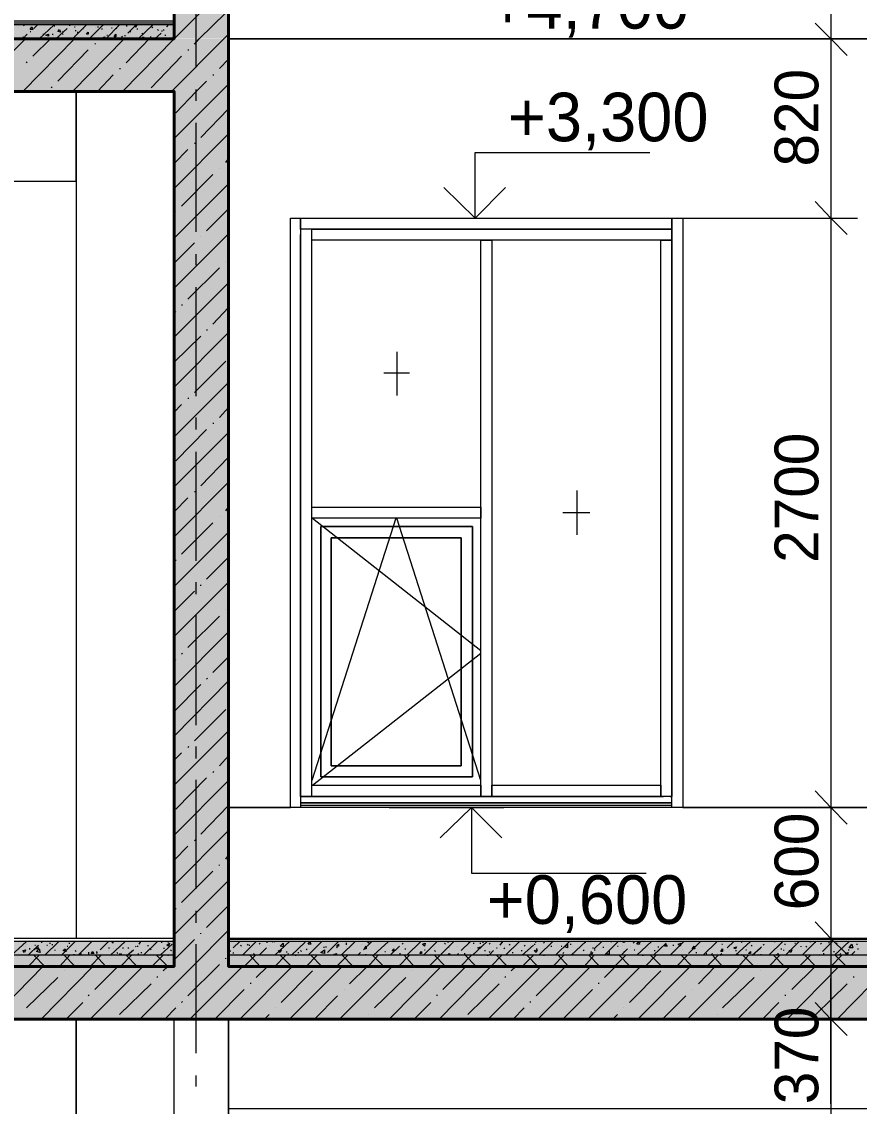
# Model space of a CAD drawing. Header units: millimetres. Extents: x -135211 to 49383, y -8033 to 228499.
# Drawn here: x -78347 to -74508, y 47885 to 52855 of the extents above; entities that cross this region are included whole.
import ezdxf

# ---------------------------------------------------------------- set-up
doc = ezdxf.new("R2010")
doc.units = ezdxf.units.MM
doc.layers.add('PDF _Геометрия', color=7, linetype='Continuous', true_color=0x1d1d1d)
doc.layers.add('PDF _Сплошная заливка', color=7, linetype='Continuous', true_color=0xffffff)
doc.layers.add('PDF _Текст', color=7, linetype='Continuous')

msp = doc.modelspace()

# ---------------------------------------------------------------- hatches: boundary and pattern name
at = {"layer": 'PDF _Сплошная заливка', "transparency": 33554559}
h = msp.add_hatch(color=256, dxfattribs=at)
h.paths.add_polyline_path([(-77648.6, 52776.8), (-77398.8, 52776.8), (-77398.8, 53356.7), (-77648.6, 53356.7)])
h.paths.add_polyline_path([(-77398.8, 52535.5), (-77648.6, 52535.5), (-77648.6, 48526.8), (-77398.8, 48526.8)])
h = msp.add_hatch(color=256, dxfattribs=at)
h.paths.add_polyline_path([(-77398.8, 52535.5), (-77398.8, 52776.4), (-103546, 52776.4), (-103546, 52535.5)])
h.paths.add_polyline_path([(146.8, 52535.5), (146.8, 52776.4), (-22999.7, 52776.4), (-22999.7, 52535.5)])
h.paths.add_polyline_path([(-23351, 52535.5), (-23351, 52776.4), (-26352.2, 52776.4), (-26352.2, 52535.5)])
h.paths.add_polyline_path([(-26398.8, 52535.5), (-26398.8, 52776.4), (-44097.3, 52776.4), (-44097.3, 52535.5)])
h.paths.add_polyline_path([(-45350.3, 52535.5), (-45350.3, 52776.4), (-50899.8, 52776.4), (-50899.8, 52535.5)])
h = msp.add_hatch(color=256, dxfattribs=at)
h.paths.add_polyline_path([(-65546.2, 48285.5), (-65546.2, 48526.4), (-101294, 48526.4), (-101294, 48285.5)])
h.paths.add_polyline_path([(146.8, 48285.5), (146.8, 48526.4), (-22999.7, 48526.4), (-22999.7, 48285.5)])
h.paths.add_polyline_path([(-23351, 48285.5), (-23351, 48526.4), (-26352.2, 48526.4), (-26352.2, 48285.5)])
h.paths.add_polyline_path([(-26398.8, 48285.5), (-26398.8, 48526.4), (-44097.3, 48526.4), (-44097.3, 48285.5)])
h.paths.add_polyline_path([(-45350.3, 48285.5), (-45350.3, 48526.4), (-50899.8, 48526.4), (-50899.8, 48285.5)])
h.paths.add_polyline_path([(-50950.6, 48285.5), (-50950.6, 48526.4), (-65296.5, 48526.4), (-65296.5, 48285.5)])

# ---------------------------------------------------------------- linework, layer by layer
at = {"layer": 'PDF _Геометрия', "color": 7, "lineweight": 9}
for points in [[(-74638.9, 53716.5), (-74638.9, 53356.7), (-74638.9, 52776.8), (-74638.9, 51955.6), (-74638.9, 49254.9), (-74638.9, 48653.8), (-74638.9, 48285.5), (-74638.9, 45034.5)], [(-77398.8, 53356.7), (-77398.8, 48653.8)], [(-77547, 52645.6), (-77547, 53145.1)], [(-77648.6, 52848.8), (-95546, 52848.8), (-103296.8, 52848.8)], [(-77648.6, 52840.3), (-95546, 52840.3), (-103296.8, 52840.3)], [(-72446.1, 52776.8), (-72446.1, 48653.8), (-72446.1, 49254.9), (-77398.8, 49254.9)], [(-77398.8, 52611.7), (-77398.8, 52535.5), (-77398.8, 52611.7), (-77398.8, 52535.5), (-77398.8, 52611.7), (-77398.8, 49254.9), (-77115.2, 49254.9), (-77115.2, 51955.6), (-75316.2, 51955.6), (-75316.2, 49254.9), (-74245.2, 49254.9), (-74245.2, 51955.6), (-72446.1, 51955.6), (-72446.1, 52776.8), (-77398.8, 52776.8)], [(-74533, 52776.8), (-74638.9, 52776.8), (-74757.4, 52776.8)], [(-78097.3, 52535.5), (-78097.3, 48653.8)], [(-77648.6, 52535.5), (-77745.9, 52535.5)], [(-77547, 52493.2), (-77547, 52544)], [(-77547, 51892.1), (-77547, 52391.6)], [(-76603, 51955.6), (-76395.6, 51955.6), (-76268.6, 51955.6), (-76268.6, 52256.1), (-75468.6, 52256.1)], [(-75375.4, 49305.7), (-75367, 49305.7), (-75417.8, 49305.7), (-75417.8, 50605.2), (-75417.8, 51854), (-75367, 51854), (-75367, 50605.2), (-75367, 49305.7), (-77068.7, 49305.7), (-77068.7, 50605.2), (-77068.7, 49331.1), (-77068.7, 49254.9), (-77115.2, 49254.9), (-77115.2, 49331.1), (-77115.2, 50605.2), (-77115.2, 51879.4), (-77115.2, 51955.6), (-77068.7, 51955.6), (-77068.7, 51879.4), (-77068.7, 50605.2), (-77068.7, 51879.4)], [(-76421, 51955.6), (-76120.5, 51955.6)], [(-75316.2, 51955.6), (-74638.9, 51955.6), (-74516.1, 51955.6)], [(-77017.9, 51896.3), (-77017.9, 51904.8)], [(-77056, 49305.7), (-77068.7, 49305.7), (-77017.9, 49305.7), (-77017.9, 50605.2), (-77017.9, 51879.4)], [(-77026.3, 49305.7), (-77017.9, 49305.7), (-76243.2, 49305.7), (-76243.2, 50605.2), (-76243.2, 51854), (-76192.4, 51854), (-76192.4, 50605.2), (-76192.4, 49305.7), (-76192.4, 49356.5), (-75417.8, 49356.5), (-75417.8, 49305.7), (-76192.4, 49305.7), (-75417.8, 49305.7), (-75405.1, 49305.7)], [(-77547, 51739.7), (-77547, 51790.5)], [(-77547, 51138.6), (-77547, 51638.1)], [(-76628.4, 51341.8), (-76628.4, 51142.8)], [(-76569.2, 51244.4), (-76687.7, 51244.4)], [(-77547, 50986.2), (-77547, 51041.2)], [(-77547, 50385.1), (-77547, 50884.6)], [(-75803, 50706.8), (-75803, 50503.6)], [(-75743.7, 50605.2), (-75866.5, 50605.2)], [(-76632.7, 50579.8), (-77017.9, 49377.6)], [(-77013.6, 50579.8), (-76243.2, 49974.5)], [(-76243.2, 49377.6), (-76628.4, 50579.8)], [(-77547, 50232.7), (-77547, 50287.8)], [(-77547, 49631.6), (-77547, 50135.4)], [(-77013.6, 49356.5), (-76243.2, 49961.8)], [(-77547, 49479.2), (-77547, 49534.3)], [(-77547, 48882.4), (-77547, 49381.9)], [(-76230.5, 49305.7), (-76243.2, 49305.7), (-76192.4, 49305.7), (-76200.9, 49305.7)], [(-75367, 49263.4), (-77068.7, 49263.4)], [(-75367, 49254.9), (-77068.7, 49254.9)], [(-76662.3, 49254.9), (-76378.7, 49254.9), (-76285.5, 49254.9), (-76285.5, 48954.3), (-75485.5, 48954.3)], [(-76437.9, 49254.9), (-76137.4, 49254.9)], [(-74533, 49254.9), (-74638.9, 49254.9), (-74757.4, 49254.9)], [(-77547, 48725.8), (-77547, 48780.8)], [(-74533, 48653.8), (-74638.9, 48653.8), (-74757.4, 48653.8)], [(-77648.6, 48641.1), (-91397.6, 48641.1), (-98644.6, 48641.1), (-98695.4, 48641.1)], [(-77547, 48128.9), (-77547, 48628.4)], [(-68898.8, 48649.6), (-77398.8, 48649.6)], [(-68898.8, 48641.1), (-77398.8, 48641.1)], [(-77648.6, 48577.6), (-91397.6, 48577.6), (-98644.6, 48577.6), (-98695.4, 48577.6), (-100994, 48577.6), (-101336.8, 48577.6)], [(-68898.8, 48577.6), (-77398.8, 48577.6)], [(-74638.9, 47896.1), (-74638.9, 48336.3), (-74638.9, 48471.8)], [(-79968.3, 48285.5), (-80268.9, 48285.5), (-80666.8, 48285.5), (-80281.6, 48285.5), (-82897.6, 48285.5), (-82897.6, 48056.9), (-81996, 48056.9), (-81996, 47557.4), (-82897.6, 47557.4), (-82897.6, 45157.3), (-79968.3, 45157.3), (-79968.3, 48285.5), (-79718.6, 48285.5), (-78097.3, 48285.5), (-78097.3, 45157.3), (-79718.6, 45157.3), (-79968.3, 45157.3)], [(-77648.6, 45157.3), (-78097.3, 45157.3), (-78097.3, 48285.5)], [(-77648.6, 48285.5), (-77398.8, 48285.5), (-77398.8, 47633.6), (-77648.6, 47633.6), (-77648.6, 48285.5), (-77745.9, 48285.5)], [(-77398.8, 47633.6), (-77398.8, 48285.5), (-77398.8, 45157.3), (-72395.3, 45157.3), (-72395.3, 47515.1)], [(-77398.8, 48222), (-77398.8, 48285.5)], [(-74533, 48285.5), (-74638.9, 48285.5), (-74757.4, 48285.5)], [(-77547, 47976.5), (-77547, 48027.3)]]:
    msp.add_lwpolyline(points, dxfattribs=at)
at = {"layer": 'PDF _Геометрия', "color": 7, "lineweight": 40}
for points in [[(-77648.6, 53356.7), (-77648.6, 52776.8), (-103296.8, 52776.8), (-103296.8, 53454.1)], [(-65546.2, 48526.8), (-77398.8, 48526.8), (-77398.8, 52535.5), (-77398.8, 52776.8), (-77398.8, 53356.7)], [(-98445.7, 52535.5), (-77648.6, 52535.5), (-77648.6, 48526.8), (-101294.5, 48526.8)], [(-101044.8, 48285.5), (-65546.2, 48285.5)]]:
    msp.add_lwpolyline(points, dxfattribs=at)
at = {"layer": 'PDF _Геометрия', "color": 7, "lineweight": 9}
for points in [[(-77398.8, 52776.8), (-69398.3, 52776.8), (-69398.3, 53356.7), (-77398.8, 53356.7)], [(-95546, 52776.8), (-77648.6, 52776.8), (-77648.6, 52840.3), (-77648.6, 52848.8), (-77648.6, 52857.2), (-95546, 52857.2), (-95546, 52848.8), (-95546, 52840.3)], [(-82897.6, 52124.9), (-78097.3, 52124.9), (-78097.3, 52535.5), (-82897.6, 52535.5)], [(-77068.7, 51955.6), (-77043.3, 51955.6), (-76217.8, 51955.6), (-75392.4, 51955.6), (-75367, 51955.6), (-75367, 51904.8), (-75392.4, 51904.8), (-76217.8, 51904.8), (-75367, 51904.8), (-75367, 51854), (-76217.8, 51854), (-77017.9, 51854), (-77017.9, 51904.8), (-76217.8, 51904.8), (-77043.3, 51904.8), (-77068.7, 51904.8)], [(-75316.2, 49331.1), (-75316.2, 49254.9), (-75367, 49254.9), (-75367, 49331.1), (-75367, 50605.2), (-75367, 51879.4), (-75367, 51955.6), (-75316.2, 51955.6), (-75316.2, 51879.4), (-75316.2, 50605.2)], [(-77017.9, 50630.6), (-76243.2, 50630.6), (-76243.2, 50579.8), (-77017.9, 50579.8)], [(-76281.3, 50541.7), (-76975.5, 50541.7), (-76975.5, 49394.6), (-76281.3, 49394.6)], [(-76975.5, 50541.7), (-76281.3, 50541.7), (-76281.3, 49394.6), (-76975.5, 49394.6)], [(-76929, 50490.9), (-76929, 49445.4), (-76332.1, 49445.4), (-76332.1, 50490.9)], [(-76332.1, 50490.9), (-76332.1, 49445.4), (-76929, 49445.4), (-76929, 50490.9)], [(-77017.9, 49356.5), (-76243.2, 49356.5), (-76243.2, 49305.7), (-77017.9, 49305.7)], [(-77068.7, 49276.1), (-75367, 49276.1), (-77068.7, 49276.1), (-75367, 49276.1)], [(-91397.6, 48526.8), (-77648.6, 48526.8), (-77648.6, 48577.6), (-77648.6, 48641.1), (-77648.6, 48653.8), (-91397.6, 48653.8), (-91397.6, 48641.1), (-91397.6, 48577.6)], [(-77398.8, 48526.8), (-68898.8, 48526.8), (-68898.8, 48577.6), (-68898.8, 48641.1), (-68898.8, 48649.6), (-68898.8, 48653.8), (-77398.8, 48653.8), (-77398.8, 48649.6), (-77398.8, 48641.1), (-77398.8, 48577.6)], [(-77398.8, 47874.9), (-72395.3, 47874.9), (-72395.3, 48285.5), (-77398.8, 48285.5)]]:
    msp.add_lwpolyline(points, close=True, dxfattribs=at)
at = {"layer": 'PDF _Геометрия', "lineweight": 9}
for points in [[(-77885.6, 52535.5), (-77648.6, 52776.8), (-77398.8, 53026.6)], [(-77555.5, 52751.4), (-77534.3, 52776.8), (-77411.5, 52895.3)], [(-78338.6, 52836.1), (-78334.3, 52840.3)], [(-78292, 52823.4), (-78275.1, 52840.3)], [(-78292, 52840.3), (-78292, 52840.3)], [(-78266.6, 52776.8), (-78198.9, 52840.3)], [(-78198.9, 52836.1), (-78194.7, 52836.1)], [(-78126.9, 52836.1), (-78126.9, 52840.3)], [(-78114.2, 52776.8), (-78050.7, 52840.3)], [(-78105.8, 52831.8), (-78101.5, 52831.8)], [(-78038, 52776.8), (-77974.5, 52840.3)], [(-78008.4, 52827.6), (-78008.4, 52827.6)], [(-77999.9, 52831.8), (-77995.7, 52831.8)], [(-77974.5, 52836.1), (-77974.5, 52836.1)], [(-77961.8, 52776.8), (-77898.3, 52840.3)], [(-77936.4, 52827.6), (-77932.2, 52827.6)], [(-77915.3, 52827.6), (-77911, 52823.4)], [(-77868.7, 52836.1), (-77864.5, 52836.1)], [(-77860.2, 52802.2), (-77822.1, 52840.3), (-77830.6, 52836.1), (-77822.1, 52831.8), (-77817.9, 52840.3)], [(-77813.7, 52776.8), (-77745.9, 52840.3)], [(-77758.6, 52840.3), (-77758.6, 52840.3)], [(-77750.2, 52831.8), (-77745.9, 52827.6)], [(-77682.5, 52831.8), (-77674, 52840.3)], [(-77665.5, 52836.1), (-77665.5, 52836.1)], [(-78342.8, 52776.8), (-78321.6, 52798)], [(-78342.8, 52785.3), (-78338.6, 52785.3)], [(-78308.9, 52810.7), (-78304.7, 52810.7)], [(-78308.9, 52781), (-78304.7, 52776.8)], [(-78249.7, 52798), (-78245.5, 52798)], [(-78207.4, 52798), (-78203.1, 52798)], [(-78203.1, 52793.7), (-78203.1, 52793.7)], [(-78190.4, 52776.8), (-78139.6, 52823.4)], [(-78160.8, 52806.4), (-78156.6, 52810.7)], [(-78160.8, 52798), (-78156.6, 52798)], [(-78101.5, 52814.9), (-78097.3, 52814.9)], [(-78093.1, 52806.4), (-78088.8, 52806.4)], [(-78067.7, 52823.4), (-78063.4, 52823.4)], [(-77978.8, 52819.1), (-77978.8, 52823.4)], [(-77978.8, 52776.8), (-77974.5, 52776.8), (-77978.8, 52781), (-77966.1, 52785.3), (-77970.3, 52776.8)], [(-77957.6, 52793.7), (-77953.4, 52793.7)], [(-77889.9, 52785.3), (-77885.6, 52789.5)], [(-77872.9, 52789.5), (-77872.9, 52793.7)], [(-77851.8, 52810.7), (-77847.5, 52810.7)], [(-77817.9, 52823.4), (-77817.9, 52819.1)], [(-77805.2, 52781), (-77801, 52781)], [(-77796.7, 52798), (-77792.5, 52802.2)], [(-77792.5, 52776.8), (-77796.7, 52776.8), (-77788.3, 52785.3), (-77788.3, 52776.8)], [(-77758.6, 52785.3), (-77754.4, 52785.3)], [(-77737.5, 52776.8), (-77707.9, 52802.2)], [(-77724.8, 52819.1), (-77720.6, 52814.9)], [(-77703.6, 52810.7), (-77703.6, 52814.9)], [(-77695.2, 52814.9), (-77695.2, 52819.1)], [(-77690.9, 52793.7), (-77686.7, 52793.7)], [(-77661.3, 52535.5), (-77420, 52776.8), (-77398.8, 52798)], [(-77661.3, 52776.8), (-77648.6, 52789.5)], [(-78571.4, 52535.5), (-78330.1, 52776.8)], [(-78342.8, 52535.5), (-78105.8, 52776.8)], [(-78317.4, 52776.8), (-78313.2, 52776.8)], [(-78296.2, 52696.4), (-78215.8, 52776.8)], [(-78114.2, 52535.5), (-77877.2, 52776.8)], [(-78059.2, 52776.8), (-78059.2, 52776.8)], [(-78012.6, 52751.4), (-78008.4, 52755.6)], [(-77889.9, 52776.8), (-77885.6, 52776.8)], [(-77868.7, 52666.7), (-77762.9, 52776.8)], [(-78182, 52582.1), (-78042.3, 52726)], [(-77754.4, 52552.5), (-77614.7, 52696.4)], [(-77585.1, 52726), (-77580.9, 52726)], [(-77441.2, 52641.3), (-77398.8, 52683.7)], [(-78325.9, 52666.7), (-78321.6, 52671)], [(-77898.3, 52641.3), (-77894.1, 52641.3)], [(-77999.9, 52535.5), (-77928, 52611.7)], [(-77640.1, 52438.2), (-77547, 52535.5), (-77500.4, 52582.1)], [(-77470.8, 52611.7), (-77466.6, 52611.7)], [(-78211.6, 52552.5), (-78207.4, 52556.7)], [(-77648.6, 52319.6), (-77432.7, 52535.5), (-77398.8, 52569.4)], [(-77525.8, 52323.9), (-77398.8, 52455.1)], [(-77648.6, 52091), (-77398.8, 52340.8)], [(-77555.5, 52298.5), (-77551.2, 52298.5)], [(-77648.6, 52205.3), (-77585.1, 52268.8)], [(-77441.2, 52184.2), (-77441.2, 52184.2)], [(-77411.5, 52209.6), (-77398.8, 52226.5)], [(-77614.7, 52010.6), (-77470.8, 52154.5)], [(-77648.6, 51862.5), (-77398.8, 52112.2)], [(-77640.1, 51985.2), (-77640.1, 51985.2)], [(-77500.4, 51896.3), (-77398.8, 51997.9)], [(-77648.6, 51633.9), (-77398.8, 51883.6)], [(-77648.6, 51748.2), (-77555.5, 51841.3)], [(-77525.8, 51870.9), (-77525.8, 51870.9)], [(-77411.5, 51756.6), (-77411.5, 51756.6)], [(-77585.1, 51583.1), (-77441.2, 51727)], [(-77648.6, 51409.5), (-77398.8, 51659.3)], [(-77614.7, 51557.7), (-77610.5, 51557.7)], [(-77470.8, 51468.8), (-77398.8, 51545)], [(-77648.6, 51519.6), (-77640.1, 51528)], [(-77500.4, 51443.4), (-77496.2, 51443.4)], [(-77648.6, 51180.9), (-77398.8, 51430.7)], [(-77648.6, 51295.2), (-77525.8, 51413.8)], [(-77555.5, 51155.5), (-77411.5, 51299.5)], [(-77648.6, 50952.4), (-77398.8, 51202.1)], [(-77648.6, 51066.6), (-77614.7, 51100.5)], [(-77585.1, 51130.1), (-77580.9, 51130.1)], [(-77441.2, 51041.2), (-77398.8, 51087.8)], [(-77470.8, 51015.8), (-77466.6, 51015.8)], [(-77648.6, 50723.8), (-77398.8, 50973.5)], [(-77640.1, 50842.3), (-77500.4, 50986.2)], [(-77525.8, 50728), (-77398.8, 50859.2)], [(-77648.6, 50495.2), (-77398.8, 50744.9)], [(-77555.5, 50702.6), (-77551.2, 50702.6)], [(-77648.6, 50609.5), (-77585.1, 50673)], [(-77411.5, 50613.7), (-77398.8, 50630.6)], [(-77614.7, 50414.8), (-77470.8, 50558.7)], [(-77441.2, 50588.3), (-77441.2, 50588.3)], [(-77648.6, 50266.6), (-77398.8, 50516.3)], [(-77500.4, 50300.5), (-77398.8, 50402.1)], [(-77640.1, 50385.1), (-77640.1, 50389.4)], [(-77648.6, 50038), (-77398.8, 50287.8)], [(-77648.6, 50152.3), (-77555.5, 50245.4)], [(-77525.8, 50270.8), (-77525.8, 50275.1)], [(-77411.5, 50160.8), (-77411.5, 50160.8)], [(-77585.1, 49987.2), (-77441.2, 50131.1)], [(-77648.6, 49809.4), (-77398.8, 50059.2)], [(-77614.7, 49957.6), (-77610.5, 49961.8)], [(-77470.8, 49872.9), (-77398.8, 49944.9)], [(-77648.6, 49923.7), (-77640.1, 49932.2)], [(-77500.4, 49843.3), (-77496.2, 49847.5)], [(-77648.6, 49580.8), (-77398.8, 49834.8)], [(-77648.6, 49695.1), (-77525.8, 49817.9)], [(-77555.5, 49559.7), (-77411.5, 49703.6)], [(-77648.6, 49356.5), (-77398.8, 49606.2)], [(-77648.6, 49470.8), (-77614.7, 49504.6)], [(-77585.1, 49530), (-77580.9, 49534.3)], [(-77441.2, 49445.4), (-77398.8, 49491.9)], [(-77470.8, 49415.7), (-77466.6, 49420)], [(-77648.6, 49127.9), (-77398.8, 49377.6)], [(-77640.1, 49246.4), (-77500.4, 49390.3)], [(-77525.8, 49132.1), (-77398.8, 49263.4)], [(-77648.6, 48899.3), (-77398.8, 49149.1)], [(-77555.5, 49102.5), (-77551.2, 49106.7)], [(-77648.6, 49013.6), (-77585.1, 49077.1)], [(-77411.5, 49017.8), (-77398.8, 49034.8)], [(-77614.7, 48818.9), (-77470.8, 48962.8)], [(-77441.2, 48988.2), (-77441.2, 48992.4)], [(-77648.6, 48670.7), (-77398.8, 48920.5)], [(-77500.4, 48704.6), (-77398.8, 48806.2)], [(-77640.1, 48789.3), (-77640.1, 48793.5)], [(-77805.2, 48285.5), (-77563.9, 48526.8), (-77398.8, 48691.9)], [(-77525.8, 48675), (-77525.8, 48679.2)], [(-78393.6, 48577.6), (-78325.9, 48641.1)], [(-78330.1, 48615.7), (-78330.1, 48615.7)], [(-78325.9, 48628.4), (-78325.9, 48628.4)], [(-78317.4, 48577.6), (-78270.8, 48624.2)], [(-78292, 48607.2), (-78287.8, 48603)], [(-78287.8, 48624.2), (-78283.5, 48624.2)], [(-78258.2, 48636.9), (-78253.9, 48636.9)], [(-78241.2, 48577.6), (-78177.7, 48641.1)], [(-78232.8, 48624.2), (-78228.5, 48624.2)], [(-78220.1, 48632.6), (-78215.8, 48632.6)], [(-78220.1, 48619.9), (-78220.1, 48619.9)], [(-78207.4, 48628.4), (-78207.4, 48624.2)], [(-78194.7, 48603), (-78194.7, 48598.8)], [(-78165, 48577.6), (-78101.5, 48641.1)], [(-78139.6, 48619.9), (-78135.4, 48619.9)], [(-78131.2, 48632.6), (-78126.9, 48632.6)], [(-78088.8, 48577.6), (-78025.3, 48641.1)], [(-78042.3, 48615.7), (-78042.3, 48615.7)], [(-77987.2, 48603), (-77949.1, 48641.1)], [(-77949.1, 48611.5), (-77944.9, 48611.5)], [(-77940.7, 48577.6), (-77872.9, 48641.1)], [(-77936.4, 48641.1), (-77936.4, 48641.1)], [(-77936.4, 48641.1), (-77928, 48632.6), (-77928, 48641.1)], [(-77928, 48607.2), (-77928, 48607.2)], [(-77885.6, 48611.5), (-77881.4, 48611.5)], [(-77864.5, 48577.6), (-77834.8, 48603)], [(-77860.2, 48611.5), (-77856, 48611.5)], [(-77851.8, 48607.2), (-77851.8, 48607.2)], [(-77826.4, 48615.7), (-77822.1, 48619.9)], [(-77817.9, 48619.9), (-77813.7, 48619.9)], [(-77809.4, 48628.4), (-77801, 48641.1)], [(-77788.3, 48577.6), (-77724.8, 48641.1)], [(-77767.1, 48619.9), (-77767.1, 48624.2)], [(-77758.6, 48607.2), (-77754.4, 48603)], [(-77712.1, 48577.6), (-77657.1, 48628.4)], [(-77707.9, 48636.9), (-77703.6, 48636.9)], [(-77695.2, 48611.5), (-77695.2, 48607.2)], [(-77678.2, 48636.9), (-77674, 48636.9)], [(-77665.5, 48603), (-77661.3, 48598.8)], [(-77648.6, 48556.4), (-77555.5, 48649.6)], [(-77377.7, 48611.5), (-77348, 48641.1)], [(-77343.8, 48624.2), (-77339.6, 48619.9)], [(-77335.3, 48577.6), (-77271.8, 48641.1)], [(-77314.2, 48624.2), (-77309.9, 48628.4)], [(-77305.7, 48624.2), (-77301.5, 48624.2)], [(-77259.1, 48628.4), (-77254.9, 48632.6)], [(-77259.1, 48577.6), (-77225.3, 48611.5)], [(-77238, 48641.1), (-77238, 48641.1)], [(-77225.3, 48636.9), (-77221, 48636.9)], [(-77212.6, 48624.2), (-77212.6, 48624.2)], [(-77199.9, 48636.9), (-77195.7, 48641.1)], [(-77191.4, 48641.1), (-77187.2, 48641.1)], [(-77187.2, 48581.8), (-77187.2, 48577.6), (-77119.5, 48641.1)], [(-77149.1, 48641.1), (-77149.1, 48641.1)], [(-77149.1, 48641.1), (-77149.1, 48641.1)], [(-77111, 48577.6), (-77047.5, 48636.9)], [(-77043.3, 48603), (-77039, 48607.2)], [(-77034.8, 48577.6), (-76971.3, 48641.1)], [(-76962.8, 48615.7), (-76962.8, 48611.5)], [(-76954.4, 48615.7), (-76950.1, 48615.7)], [(-76945.9, 48590.3), (-76895.1, 48641.1)], [(-76903.6, 48611.5), (-76899.3, 48615.7)], [(-76882.4, 48577.6), (-76818.9, 48641.1)], [(-76861.2, 48632.6), (-76857, 48632.6)], [(-76861.2, 48628.4), (-76857, 48628.4)], [(-76857, 48619.9), (-76857, 48619.9)], [(-76789.3, 48628.4), (-76789.3, 48628.4)], [(-76780.8, 48603), (-76776.6, 48607.2), (-76768.1, 48619.9), (-76768.1, 48607.2), (-76776.6, 48607.2)], [(-76763.9, 48619.9), (-76742.7, 48641.1)], [(-76763.9, 48641.1), (-76755.4, 48632.6), (-76755.4, 48641.1)], [(-76734.2, 48577.6), (-76666.5, 48641.1)], [(-76658.1, 48577.6), (-76615.7, 48619.9)], [(-76603, 48628.4), (-76598.8, 48632.6)], [(-76590.3, 48607.2), (-76586.1, 48607.2)], [(-76581.9, 48577.6), (-76518.4, 48641.1)], [(-76505.7, 48577.6), (-76442.2, 48641.1)], [(-76501.4, 48603), (-76497.2, 48603)], [(-76497.2, 48619.9), (-76497.2, 48619.9)], [(-76480.3, 48526.8), (-76429.5, 48577.6), (-76366, 48641.1)], [(-76454.9, 48607.2), (-76454.9, 48607.2)], [(-76408.3, 48628.4), (-76404.1, 48632.6)], [(-76395.6, 48641.1), (-76391.4, 48636.9)], [(-76391.4, 48615.7), (-76387.1, 48615.7)], [(-76349, 48615.7), (-76349, 48615.7)], [(-76332.1, 48598.8), (-76289.8, 48641.1)], [(-76298.2, 48636.9), (-76298.2, 48632.6)], [(-76281.3, 48577.6), (-76213.6, 48641.1)], [(-76277.1, 48632.6), (-76272.8, 48632.6)], [(-76247.4, 48632.6), (-76243.2, 48632.6)], [(-76234.7, 48636.9), (-76230.5, 48636.9)], [(-76205.1, 48632.6), (-76200.9, 48628.4)], [(-76171.2, 48611.5), (-76167, 48611.5)], [(-76154.3, 48624.2), (-76141.6, 48641.1)], [(-76137.4, 48607.2), (-76133.1, 48611.5)], [(-76128.9, 48577.6), (-76065.4, 48641.1)], [(-76112, 48628.4), (-76107.8, 48624.2)], [(-76099.3, 48611.5), (-76099.3, 48611.5)], [(-76052.7, 48577.6), (-76001.9, 48624.2)], [(-76044.3, 48619.9), (-76040, 48624.2)], [(-76014.6, 48624.2), (-76014.6, 48624.2)], [(-75997.7, 48628.4), (-75993.5, 48628.4)], [(-75993.5, 48636.9), (-75989.2, 48641.1)], [(-75989.2, 48607.2), (-75985, 48607.2)], [(-75976.5, 48577.6), (-75913, 48641.1)], [(-75955.4, 48632.6), (-75951.1, 48636.9)], [(-75921.5, 48619.9), (-75917.3, 48619.9)], [(-75900.3, 48577.6), (-75836.8, 48641.1)], [(-75874.9, 48619.9), (-75870.7, 48619.9)], [(-75832.6, 48628.4), (-75828.4, 48628.4)], [(-75828.4, 48577.6), (-75760.6, 48641.1)], [(-75824.1, 48615.7), (-75824.1, 48615.7)], [(-75773.3, 48598.8), (-75769.1, 48603)], [(-75764.9, 48636.9), (-75760.6, 48636.9)], [(-75731, 48611.5), (-75726.8, 48611.5)], [(-75722.5, 48607.2), (-75688.7, 48641.1)], [(-75722.5, 48603), (-75718.3, 48603)], [(-75680.2, 48611.5), (-75680.2, 48615.7)], [(-75676, 48577.6), (-75612.5, 48641.1)], [(-75646.3, 48641.1), (-75642.1, 48641.1)], [(-75642.1, 48641.1), (-75642.1, 48641.1)], [(-75633.6, 48607.2), (-75633.6, 48607.2)], [(-75616.7, 48619.9), (-75612.5, 48619.9)], [(-75599.8, 48577.6), (-75570.2, 48607.2)], [(-75595.5, 48641.1), (-75587.1, 48636.9), (-75582.9, 48641.1)], [(-75591.3, 48624.2), (-75591.3, 48624.2)], [(-75557.5, 48619.9), (-75557.5, 48619.9)], [(-75544.8, 48632.6), (-75536.3, 48641.1)], [(-75540.5, 48603), (-75536.3, 48603)], [(-75527.8, 48577.6), (-75460.1, 48641.1)], [(-75515.1, 48641.1), (-75510.9, 48636.9)], [(-75498.2, 48636.9), (-75498.2, 48636.9)], [(-75472.8, 48611.5), (-75472.8, 48611.5)], [(-75451.6, 48577.6), (-75392.4, 48632.6)], [(-75430.5, 48615.7), (-75426.2, 48615.7)], [(-75375.4, 48577.6), (-75311.9, 48641.1)], [(-75362.7, 48624.2), (-75358.5, 48624.2)], [(-75320.4, 48603), (-75320.4, 48603)], [(-75290.8, 48586.1), (-75235.7, 48641.1)], [(-75248.4, 48641.1), (-75248.4, 48641.1)], [(-75227.3, 48615.7), (-75227.3, 48615.7)], [(-75223, 48577.6), (-75159.5, 48641.1)], [(-75138.4, 48628.4), (-75134.1, 48628.4)], [(-75113, 48611.5), (-75083.3, 48641.1)], [(-75104.5, 48603), (-75104.5, 48603)], [(-75074.9, 48577.6), (-75007.2, 48641.1)], [(-75049.5, 48636.9), (-75045.3, 48641.1)], [(-75028.3, 48603), (-75024.1, 48603)], [(-75002.9, 48624.2), (-74998.7, 48619.9)], [(-74998.7, 48577.6), (-74960.6, 48611.5), (-74956.4, 48615.7)], [(-74947.9, 48624.2), (-74943.7, 48628.4)], [(-74931, 48641.1), (-74931, 48641.1)], [(-74922.5, 48577.6), (-74859, 48641.1)], [(-74897.1, 48641.1), (-74897.1, 48636.9)], [(-74867.5, 48607.2), (-74863.2, 48607.2)], [(-74854.8, 48603), (-74854.8, 48598.8)], [(-74850.5, 48628.4), (-74846.3, 48628.4)], [(-74846.3, 48577.6), (-74782.8, 48641.1)], [(-74804, 48632.6), (-74799.7, 48632.6)], [(-74799.7, 48641.1), (-74799.7, 48641.1)], [(-74774.3, 48615.7), (-74774.3, 48619.9)], [(-74770.1, 48577.6), (-74706.6, 48641.1)], [(-74753.2, 48619.9), (-74748.9, 48615.7)], [(-74736.2, 48641.1), (-74727.8, 48641.1)], [(-74727.8, 48641.1), (-74727.8, 48641.1)], [(-74710.8, 48636.9), (-74706.6, 48636.9)], [(-74685.4, 48628.4), (-74681.2, 48632.6)], [(-74677, 48594.5), (-74630.4, 48641.1)], [(-74647.3, 48636.9), (-74647.3, 48632.6)], [(-74621.9, 48577.6), (-74554.2, 48641.1)], [(-74613.5, 48632.6), (-74609.2, 48632.6)], [(-74558.4, 48603), (-74554.2, 48603)], [(-74520.4, 48628.4), (-74516.1, 48628.4)], [(-74516.1, 48607.2), (-74511.9, 48607.2)], [(-78317.4, 48526.8), (-78266.6, 48577.6)], [(-78241.2, 48526.8), (-78292, 48577.6)], [(-78173.5, 48526.8), (-78126.9, 48577.6)], [(-78101.5, 48526.8), (-78152.3, 48577.6)], [(-78152.3, 48577.6), (-78152.3, 48577.6)], [(-78110, 48581.8), (-78105.8, 48581.8)], [(-78101.5, 48598.8), (-78097.3, 48594.5)], [(-78076.1, 48577.6), (-78076.1, 48577.6)], [(-78076.1, 48577.6), (-78076.1, 48577.6)], [(-78042.3, 48590.3), (-78038, 48590.3)], [(-78042.3, 48586.1), (-78038, 48586.1)], [(-78033.8, 48526.8), (-77983, 48577.6)], [(-77961.8, 48526.8), (-78008.4, 48577.6)], [(-78004.2, 48594.5), (-78004.2, 48590.3)], [(-78004.2, 48586.1), (-77999.9, 48590.3)], [(-77949.1, 48598.8), (-77949.1, 48598.8)], [(-77911, 48590.3), (-77906.8, 48586.1)], [(-77898.3, 48577.6), (-77894.1, 48586.1), (-77889.9, 48577.6)], [(-77894.1, 48526.8), (-77843.3, 48577.6)], [(-77817.9, 48526.8), (-77868.7, 48577.6)], [(-77813.7, 48586.1), (-77813.7, 48581.8)], [(-77801, 48590.3), (-77796.7, 48590.3)], [(-77750.2, 48526.8), (-77699.4, 48577.6)], [(-77699.4, 48505.6), (-77678.2, 48526.8), (-77729, 48577.6)], [(-77720.6, 48581.8), (-77716.3, 48577.6)], [(-77678.2, 48577.6), (-77674, 48577.6)], [(-77411.5, 48560.7), (-77411.5, 48564.9)], [(-77390.4, 48594.5), (-77390.4, 48598.8)], [(-77377.7, 48590.3), (-77377.7, 48586.1)], [(-77326.9, 48526.8), (-77276.1, 48577.6)], [(-77254.9, 48526.8), (-77301.5, 48577.6)], [(-77284.5, 48586.1), (-77280.3, 48581.8)], [(-77225.3, 48577.6), (-77225.3, 48577.6)], [(-77187.2, 48526.8), (-77136.4, 48577.6)], [(-77170.3, 48577.6), (-77170.3, 48577.6)], [(-77111, 48526.8), (-77161.8, 48577.6)], [(-77132.2, 48590.3), (-77132.2, 48594.5)], [(-77127.9, 48586.1), (-77123.7, 48586.1)], [(-77094.1, 48577.6), (-77089.8, 48577.6)], [(-77081.4, 48590.3), (-77077.1, 48590.3)], [(-77068.7, 48598.8), (-77064.4, 48594.5)], [(-77043.3, 48526.8), (-76992.5, 48577.6)], [(-76971.3, 48526.8), (-77022.1, 48577.6)], [(-77013.6, 48598.8), (-77013.6, 48598.8)], [(-76958.6, 48577.6), (-76958.6, 48577.6)], [(-76903.6, 48526.8), (-76852.8, 48577.6)], [(-76827.4, 48526.8), (-76878.2, 48577.6)], [(-76806.2, 48577.6), (-76793.5, 48590.3)], [(-76772.3, 48581.8), (-76768.1, 48581.8)], [(-76759.6, 48526.8), (-76713.1, 48577.6)], [(-76687.7, 48526.8), (-76738.5, 48577.6)], [(-76683.4, 48594.5), (-76679.2, 48594.5)], [(-76679.2, 48577.6), (-76679.2, 48577.6)], [(-76620, 48526.8), (-76569.2, 48577.6)], [(-76615.7, 48586.1), (-76611.5, 48586.1)], [(-76548, 48526.8), (-76594.6, 48577.6)], [(-76556.5, 48581.8), (-76556.5, 48577.6)], [(-76454.9, 48598.8), (-76450.6, 48594.5)], [(-76404.1, 48526.8), (-76454.9, 48577.6)], [(-76433.7, 48285.5), (-76196.6, 48526.8), (-76145.8, 48577.6)], [(-76395.6, 48577.6), (-76387.1, 48586.1), (-76382.9, 48577.6)], [(-76349, 48581.8), (-76344.8, 48586.1)], [(-76336.3, 48526.8), (-76285.5, 48577.6)], [(-76319.4, 48586.1), (-76315.2, 48586.1)], [(-76264.4, 48526.8), (-76315.2, 48577.6)], [(-76306.7, 48577.6), (-76306.7, 48577.6)], [(-76226.3, 48598.8), (-76222, 48598.8)], [(-76213.6, 48577.6), (-76209.3, 48577.6)], [(-76205.1, 48577.6), (-76183.9, 48598.8)], [(-76205.1, 48594.5), (-76200.9, 48590.3)], [(-76120.5, 48526.8), (-76171.2, 48577.6)], [(-76099.3, 48590.3), (-76095.1, 48590.3)], [(-76057, 48598.8), (-76052.7, 48598.8)], [(-76052.7, 48526.8), (-76001.9, 48577.6)], [(-75980.8, 48526.8), (-76031.6, 48577.6)], [(-75955.4, 48577.6), (-75951.1, 48577.6)], [(-75913, 48526.8), (-75862.2, 48577.6)], [(-75841.1, 48526.8), (-75887.6, 48577.6)], [(-75866.5, 48586.1), (-75862.2, 48590.3)], [(-75824.1, 48586.1), (-75819.9, 48581.8)], [(-75769.1, 48526.8), (-75722.5, 48577.6)], [(-75697.1, 48526.8), (-75747.9, 48577.6), (-75752.2, 48577.6)], [(-75739.5, 48590.3), (-75735.2, 48594.5)], [(-75697.1, 48581.8), (-75697.1, 48581.8)], [(-75654.8, 48586.1), (-75650.6, 48586.1)], [(-75629.4, 48526.8), (-75578.6, 48577.6)], [(-75557.5, 48526.8), (-75608.2, 48577.6)], [(-75587.1, 48594.5), (-75582.9, 48594.5)], [(-75502.4, 48577.6), (-75498.2, 48577.6)], [(-75489.7, 48526.8), (-75438.9, 48577.6)], [(-75413.5, 48526.8), (-75464.3, 48577.6)], [(-75447.4, 48598.8), (-75443.2, 48598.8)], [(-75409.3, 48590.3), (-75409.3, 48590.3)], [(-75350, 48594.5), (-75350, 48594.5)], [(-75345.8, 48526.8), (-75295, 48577.6)], [(-75273.8, 48526.8), (-75324.6, 48577.6)], [(-75256.9, 48590.3), (-75252.7, 48590.3)], [(-75210.3, 48586.1), (-75206.1, 48586.1)], [(-75206.1, 48526.8), (-75155.3, 48577.6)], [(-75184.9, 48581.8), (-75180.7, 48586.1)], [(-75134.1, 48526.8), (-75180.7, 48577.6)], [(-75159.5, 48586.1), (-75159.5, 48586.1)], [(-75146.8, 48577.6), (-75138.4, 48586.1)], [(-75125.7, 48598.8), (-75125.7, 48598.8)], [(-75074.9, 48598.8), (-75070.6, 48598.8)], [(-75066.4, 48581.8), (-75062.2, 48581.8)], [(-75062.2, 48526.8), (-75015.6, 48577.6)], [(-75049.5, 48577.6), (-75045.3, 48581.8)], [(-74990.2, 48526.8), (-75041, 48577.6)], [(-74973.3, 48581.8), (-74969.1, 48577.6)], [(-74960.6, 48581.8), (-74956.4, 48581.8)], [(-74956.4, 48594.5), (-74956.4, 48594.5)], [(-74922.5, 48526.8), (-74871.7, 48577.6)], [(-74850.5, 48526.8), (-74901.3, 48577.6)], [(-74888.6, 48577.6), (-74880.2, 48586.1), (-74880.2, 48577.6)], [(-74875.9, 48577.6), (-74875.9, 48577.6)], [(-74782.8, 48526.8), (-74732, 48577.6)], [(-74706.6, 48526.8), (-74757.4, 48577.6)], [(-74693.9, 48577.6), (-74689.7, 48581.8)], [(-74672.7, 48586.1), (-74668.5, 48586.1)], [(-74638.9, 48526.8), (-74588.1, 48577.6)], [(-74626.2, 48594.5), (-74621.9, 48594.5)], [(-74566.9, 48526.8), (-74617.7, 48577.6)], [(-74596.5, 48581.8), (-74592.3, 48586.1)], [(-74545.7, 48577.6), (-74528.8, 48594.5)], [(-78486.7, 48285.5), (-78249.7, 48526.8)], [(-78258.2, 48285.5), (-78021.1, 48526.8)], [(-78152.3, 48505.6), (-78152.3, 48505.6)], [(-78033.8, 48285.5), (-77792.5, 48526.8)], [(-78012.6, 48421), (-77906.8, 48526.8)], [(-77585.1, 48391.3), (-77449.6, 48526.8), (-77441.2, 48535.3)], [(-77576.6, 48285.5), (-77335.3, 48526.8)], [(-77394.6, 48526.8), (-77398.8, 48526.8)], [(-77348, 48285.5), (-77106.8, 48526.8)], [(-77271.8, 48476), (-77221, 48526.8)], [(-77157.6, 48361.7), (-77013.6, 48505.6)], [(-77119.5, 48285.5), (-76878.2, 48526.8)], [(-76890.9, 48285.5), (-76649.6, 48526.8)], [(-76844.3, 48446.4), (-76763.9, 48526.8)], [(-76662.3, 48285.5), (-76425.2, 48526.8)], [(-76556.5, 48505.6), (-76556.5, 48505.6)], [(-76416.8, 48421), (-76310.9, 48526.8)], [(-76209.3, 48285.5), (-75968.1, 48526.8)], [(-76103.5, 48505.6), (-76082.4, 48526.8)], [(-75989.2, 48391.3), (-75853.8, 48526.8)], [(-75980.8, 48285.5), (-75739.5, 48526.8)], [(-75752.2, 48285.5), (-75510.9, 48526.8)], [(-75676, 48476), (-75625.2, 48526.8)], [(-75561.7, 48361.7), (-75417.8, 48505.6)], [(-75523.6, 48285.5), (-75282.3, 48526.8)], [(-75295, 48285.5), (-75053.7, 48526.8)], [(-75244.2, 48446.4), (-75168, 48526.8)], [(-75066.4, 48285.5), (-74825.1, 48526.8)], [(-74960.6, 48505.6), (-74960.6, 48505.6)], [(-74837.8, 48285.5), (-74600.8, 48526.8)], [(-74816.7, 48421), (-74710.8, 48526.8)], [(-74609.2, 48285.5), (-74372.2, 48526.8)], [(-78325.9, 48336.3), (-78182, 48476)], [(-77724.8, 48476), (-77724.8, 48480.2)], [(-76730, 48336.3), (-76586.1, 48476)], [(-76128.9, 48476), (-76128.9, 48480.2)], [(-75134.1, 48336.3), (-74990.2, 48476)], [(-74533, 48476), (-74533, 48480.2)], [(-77898.3, 48306.7), (-77754.4, 48446.4)], [(-77462.3, 48285.5), (-77326.9, 48421)], [(-77297.2, 48446.4), (-77297.2, 48450.6)], [(-76869.7, 48421), (-76869.7, 48421)], [(-76302.5, 48306.7), (-76158.5, 48446.4)], [(-75866.5, 48285.5), (-75731, 48421)], [(-75701.4, 48446.4), (-75701.4, 48450.6)], [(-75273.8, 48421), (-75273.8, 48421)], [(-74706.6, 48306.7), (-74562.7, 48446.4)], [(-78143.9, 48285.5), (-78067.7, 48361.7)], [(-78042.3, 48391.3), (-78038, 48395.6)], [(-77614.7, 48361.7), (-77610.5, 48365.9)], [(-77005.2, 48285.5), (-76899.3, 48391.3)], [(-76548, 48285.5), (-76471.8, 48361.7)], [(-76442.2, 48391.3), (-76442.2, 48395.6)], [(-76014.6, 48361.7), (-76014.6, 48365.9)], [(-75409.3, 48285.5), (-75303.5, 48391.3)], [(-74952.1, 48285.5), (-74875.9, 48361.7)], [(-74846.3, 48391.3), (-74846.3, 48395.6)], [(-77690.9, 48285.5), (-77640.1, 48336.3)], [(-77233.7, 48285.5), (-77212.6, 48306.7)], [(-77183, 48336.3), (-77183, 48336.3)], [(-76755.4, 48306.7), (-76755.4, 48306.7)], [(-76095.1, 48285.5), (-76044.3, 48336.3)], [(-75637.9, 48285.5), (-75616.7, 48306.7)], [(-75587.1, 48336.3), (-75587.1, 48336.3)], [(-75159.5, 48306.7), (-75159.5, 48306.7)]]:
    msp.add_lwpolyline(points, dxfattribs=at)
for points in [[(-78300.5, 52831.8), (-78296.2, 52819.1), (-78308.9, 52819.1)], [(-78224.3, 52798), (-78224.3, 52789.5), (-78237, 52793.7)], [(-78173.5, 52819.1), (-78169.3, 52806.4), (-78182, 52810.7)], [(-78042.3, 52806.4), (-78042.3, 52798), (-78050.7, 52798)], [(-77915.3, 52798), (-77915.3, 52785.3), (-77923.7, 52785.3)], [(-78330.1, 48603), (-78334.3, 48590.3), (-78342.8, 48598.8)], [(-78308.9, 48607.2), (-78313.2, 48607.2)], [(-78275.1, 48619.9), (-78270.8, 48607.2), (-78283.5, 48607.2)], [(-78262.4, 48590.3), (-78279.3, 48594.5), (-78266.6, 48607.2)], [(-78148.1, 48607.2), (-78143.9, 48594.5), (-78156.6, 48598.8)], [(-77669.8, 48632.6), (-77674, 48619.9), (-77682.5, 48624.2)], [(-77157.6, 48603), (-77161.8, 48590.3), (-77170.3, 48598.8)], [(-77149.1, 48615.7), (-77161.8, 48619.9), (-77149.1, 48632.6)], [(-77026.3, 48641.1), (-77022.1, 48628.4), (-77034.8, 48628.4)], [(-76958.6, 48586.1), (-76975.5, 48590.3), (-76958.6, 48603)], [(-76895.1, 48628.4), (-76895.1, 48619.9), (-76903.6, 48619.9)], [(-76641.1, 48607.2), (-76641.1, 48594.5), (-76649.6, 48598.8)], [(-76497.2, 48632.6), (-76501.4, 48619.9), (-76509.9, 48628.4)], [(-76243.2, 48615.7), (-76247.4, 48607.2), (-76255.9, 48611.5)], [(-75985, 48603), (-75989.2, 48590.3), (-75997.7, 48598.8)], [(-75845.3, 48611.5), (-75858, 48615.7), (-75845.3, 48628.4)], [(-75519.4, 48641.1), (-75515.1, 48628.4), (-75527.8, 48628.4)], [(-75392.4, 48628.4), (-75388.1, 48619.9), (-75400.8, 48619.9)], [(-75324.6, 48632.6), (-75328.9, 48619.9), (-75337.3, 48628.4)], [(-75265.4, 48619.9), (-75261.1, 48607.2), (-75273.8, 48607.2)], [(-75134.1, 48607.2), (-75134.1, 48594.5), (-75142.6, 48594.5)], [(-75070.6, 48615.7), (-75074.9, 48607.2), (-75083.3, 48611.5)], [(-74816.7, 48603), (-74820.9, 48590.3), (-74829.4, 48598.8)], [(-74537.3, 48611.5), (-74554.2, 48611.5), (-74541.5, 48628.4)], [(-78076.1, 48586.1), (-78076.1, 48577.6), (-78084.6, 48581.8)], [(-78021.1, 48594.5), (-78016.9, 48586.1), (-78029.6, 48586.1)], [(-76903.6, 48586.1), (-76907.8, 48577.6), (-76916.3, 48581.8)], [(-76514.1, 48594.5), (-76514.1, 48586.1), (-76522.6, 48586.1)], [(-75731, 48590.3), (-75735.2, 48577.6), (-75743.7, 48581.8)], [(-75654.8, 48581.8), (-75667.5, 48586.1), (-75654.8, 48598.8)], [(-75007.2, 48594.5), (-75007.2, 48586.1), (-75015.6, 48586.1)], [(-74558.4, 48590.3), (-74562.7, 48577.6), (-74571.1, 48586.1)]]:
    msp.add_lwpolyline(points, close=True, dxfattribs=at)
at = {"layer": 'PDF _Геометрия', "color": 7, "lineweight": 18}
for points in [[(-74562.7, 52700.6), (-74638.9, 52776.8), (-74710.8, 52848.8)], [(-76412.5, 52095.3), (-76268.6, 51955.6), (-76128.9, 52095.3)], [(-74562.7, 51879.4), (-74638.9, 51955.6), (-74710.8, 52031.8)], [(-74562.7, 49178.7), (-74638.9, 49254.9), (-74710.8, 49331.1)], [(-76145.8, 49115.2), (-76285.5, 49254.9), (-76429.5, 49115.2)], [(-74562.7, 48581.8), (-74638.9, 48653.8), (-74710.8, 48730)], [(-74562.7, 48209.3), (-74638.9, 48285.5), (-74710.8, 48361.7)]]:
    msp.add_lwpolyline(points, dxfattribs=at)
at = {"layer": 'PDF _Сплошная заливка', "lineweight": 5, "transparency": 33554559}
for points in [[(-95546, 52840.3), (-95546, 52776.8), (-77648.6, 52840.3), (-77648.6, 52776.8)], [(-91397.6, 48641.1), (-91397.6, 48577.6), (-77648.6, 48641.1), (-77648.6, 48577.6)], [(-77398.8, 48641.1), (-77398.8, 48577.6), (-68898.8, 48641.1), (-68898.8, 48577.6)], [(-91397.6, 48577.6), (-91397.6, 48526.8), (-77648.6, 48577.6), (-77648.6, 48526.8)], [(-77398.8, 48577.6), (-77398.8, 48526.8), (-68898.8, 48577.6), (-68898.8, 48526.8)]]:
    msp.add_solid(points, dxfattribs=at)

# ---------------------------------------------------------------- texts
at = {"layer": 'PDF _Текст', "char_height": 222.7, "attachment_point": 4, "style": ''}
for s, insert in [('+4,700', (-76207, 52914.1)), ('+3,300', (-76118.2, 52397.7)), ('+0,600', (-76215.5, 48812.1))]:
    msp.add_mtext(s, dxfattribs=dict(at, insert=insert))
at = {"layer": 'PDF _Текст', "char_height": 200.42, "attachment_point": 4, "rotation": 90, "style": ''}
for s, insert in [('820', (-74794.4, 52191.7)), ('2700', (-74794.4, 50375.6)), ('600', (-74794.4, 48783.9)), ('370', (-74794.4, 47894.9))]:
    msp.add_mtext(s, dxfattribs=dict(at, insert=insert))

doc.saveas('drawing.dxf')
